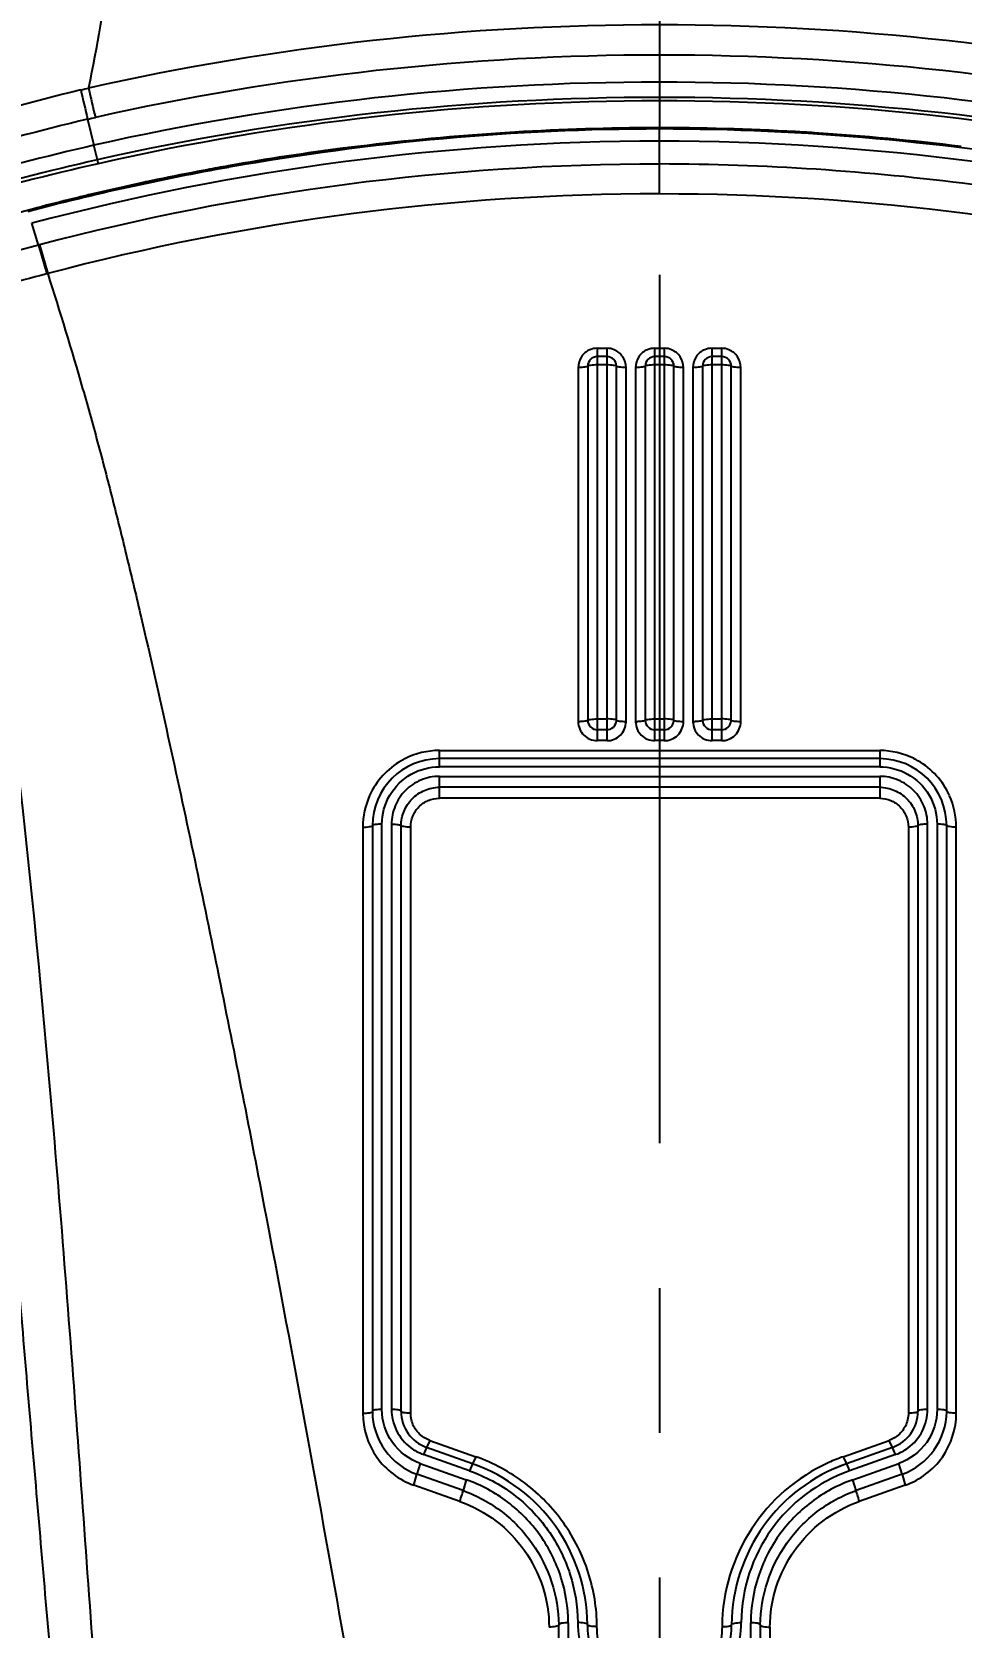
# Model space of a CAD drawing. Header units: inches. Extents: x -176 to 245, y -250 to 344.
# Drawn here: x -80.4 to -70.7, y -54.76 to -38.1 of the extents above; entities that cross this region are included whole.
import ezdxf

# ---------------------------------------------------------------- set-up
doc = ezdxf.new("R2010")
doc.units = ezdxf.units.IN
doc.header["$LTSCALE"] = 2.42
doc.header["$MEASUREMENT"] = 0
doc.header["$PDMODE"] = 3
doc.header["$PDSIZE"] = 0.3125
doc.linetypes.add('CENTER2', pattern=[1.125, 0.75, -0.125, 0.125, -0.125])
doc.layers.get('0').update_dxf_attribs({"linetype": 'CONTINUOUS'})
doc.layers.get('Defpoints').update_dxf_attribs({"linetype": 'CONTINUOUS'})
doc.layers.add('CENTER', color=1, linetype='CENTER2')
doc.layers.add('DIM', color=3, linetype='CONTINUOUS', lineweight=18)
doc.styles.get("Standard").update_dxf_attribs({"font": 'arial.ttf', "width": 0.8})
doc.dimstyles.new('ISO-25', dxfattribs={"dimtxt": 5, "dimasz": 2.5, "dimexe": 1.25, "dimexo": 0.625, "dimgap": 2, "dimtad": 1, "dimtih": 1, "dimtoh": 1, "dimdec": 1, "dimdsep": 46, "dimtxsty": 'Standard', "dimcen": 0, "dimclrd": 3, "dimclre": 3, "dimclrt": 4, "dimadec": 0, "dimazin": 0, "dimtfac": 1, "dimtdec": 1, "dimtmove": 0, "dimatfit": 3, "dimfxl": 1, "dimarcsym": 0})

# ---------------------------------------------------------------- blocks, each defined once
blk = doc.blocks.new('*D2')
at = {"layer": 'Defpoints', "color": 0, "transparency": 16777216}
for p in [(-33.347, 99.104), (-73.847, -177.433), (13.761, -177.433)]:
    blk.add_point(p, dxfattribs=at)
at = {"layer": 'DIM', "color": 3, "lineweight": -2, "transparency": 16777216}
for p, q in [((-32.722, 99.104), (15.011, 99.104)), ((13.761, 94.104), (13.761, -34.611)), ((13.761, -172.433), (13.761, -43.717)), ((-73.222, -177.433), (15.011, -177.433))]:
    blk.add_line(p, q, dxfattribs=at)
at = {"layer": 'DIM', "color": 3, "transparency": 16777216}
for points in [[(12.928, 94.104), (14.595, 94.104), (13.761, 99.104)], [(12.928, -172.433), (14.595, -172.433), (13.761, -177.433)]]:
    blk.add_solid(points, dxfattribs=at)
at = {"layer": 'DIM', "color": 4, "transparency": 16777216, "insert": (13.761, -39.164), "char_height": 5, "attachment_point": 5}
blk.add_mtext('276.5', dxfattribs=at)

msp = doc.modelspace()

# ---------------------------------------------------------------- linework, layer by layer
at = {"color": 7, "linetype": 'Continuous'}
for p, q in [((-79.822, -39.008), (-79.757, -39.281)), ((-73.846, -39.099), (-73.882, -39.099)), ((-73.846, -39.099), (-73.882, -39.099)), ((-73.846, -39.099), (-73.846, -39.098)), ((-73.846, -39.79), (-73.846, -39.099)), ((-73.81, -39.099), (-73.846, -39.099)), ((-73.81, -39.099), (-73.846, -39.099)), ((-79.72, -39.434), (-79.758, -39.281)), ((-79.721, -39.434), (-79.712, -39.475)), ((-78.353, -39.497), (-78.347, -39.509)), ((-78.594, -39.54), (-78.593, -39.541)), ((-78.576, -39.538), (-78.593, -39.541)), ((-80.374, -39.941), (-80.862, -40.071)), ((-80.334, -40.325), (-80.404, -40.096)), ((-80.334, -40.325), (-81.305, -40.582)), ((-80.324, -40.323), (-80.334, -40.325)), ((-80.334, -40.325), (-80.249, -40.625)), ((-80.324, -40.323), (-80.239, -40.622)), ((-80.249, -40.625), (-80.239, -40.622)), ((-74.496, -45.502), (-74.496, -41.402)), ((-74.496, -41.402), (-74.396, -41.402)), ((-74.396, -41.49), (-74.496, -41.49)), ((-74.396, -41.402), (-74.396, -45.502)), ((-73.896, -45.502), (-73.896, -41.402)), ((-73.896, -41.402), (-73.796, -41.402)), ((-73.796, -41.49), (-73.896, -41.49)), ((-73.796, -41.402), (-73.796, -45.502)), ((-73.297, -45.502), (-73.297, -41.402)), ((-73.297, -41.402), (-73.197, -41.402)), ((-73.197, -41.49), (-73.297, -41.49)), ((-73.197, -41.402), (-73.197, -45.502)), ((-74.696, -41.603), (-74.696, -45.304)), ((-74.596, -41.59), (-74.596, -45.29)), ((-74.396, -41.577), (-74.496, -41.577)), ((-74.296, -45.29), (-74.296, -41.59)), ((-74.196, -45.304), (-74.196, -41.603)), ((-74.096, -41.603), (-74.096, -45.304)), ((-73.996, -41.59), (-73.996, -45.29)), ((-73.796, -41.577), (-73.896, -41.577)), ((-73.696, -45.29), (-73.696, -41.59)), ((-73.596, -45.304), (-73.596, -41.603)), ((-73.497, -41.603), (-73.497, -45.304)), ((-73.397, -41.59), (-73.397, -45.29)), ((-73.197, -41.577), (-73.297, -41.577)), ((-73.097, -45.29), (-73.097, -41.59)), ((-72.997, -45.304), (-72.997, -41.603)), ((-74.496, -45.275), (-74.396, -45.275)), ((-74.296, -45.294), (-74.296, -45.29)), ((-73.896, -45.275), (-73.796, -45.275)), ((-73.696, -45.294), (-73.696, -45.29)), ((-73.297, -45.275), (-73.197, -45.275)), ((-73.097, -45.294), (-73.097, -45.29)), ((-74.396, -45.389), (-74.496, -45.389)), ((-73.796, -45.389), (-73.896, -45.389)), ((-73.197, -45.389), (-73.297, -45.389)), ((-76.146, -45.775), (-76.146, -45.605)), ((-76.146, -45.605), (-71.546, -45.605)), ((-74.396, -45.502), (-74.496, -45.502)), ((-73.796, -45.502), (-73.896, -45.502)), ((-73.197, -45.502), (-73.297, -45.502)), ((-71.546, -45.605), (-71.546, -45.775)), ((-71.546, -45.69), (-76.146, -45.69)), ((-71.546, -45.775), (-76.146, -45.775)), ((-76.146, -46.103), (-76.146, -45.875)), ((-76.146, -45.875), (-71.546, -45.875)), ((-71.546, -45.989), (-76.146, -45.989)), ((-71.546, -45.875), (-71.546, -46.103)), ((-71.546, -46.103), (-76.146, -46.103)), ((-76.946, -46.405), (-76.946, -52.529)), ((-76.846, -46.39), (-76.846, -52.509)), ((-76.746, -52.489), (-76.746, -46.374)), ((-76.646, -46.374), (-76.646, -52.489)), ((-76.546, -52.509), (-76.546, -46.39)), ((-76.446, -52.529), (-76.446, -46.405)), ((-71.246, -46.405), (-71.246, -52.529)), ((-71.146, -46.39), (-71.146, -52.509)), ((-71.046, -52.489), (-71.046, -46.374)), ((-70.946, -46.374), (-70.946, -52.489)), ((-70.846, -52.509), (-70.846, -46.39)), ((-70.746, -52.529), (-70.746, -46.405)), ((-76.846, -52.509), (-76.846, -52.516)), ((-70.846, -52.516), (-70.846, -52.509)), ((-76.246, -52.812), (-76.28, -52.886)), ((-76.246, -52.812), (-75.765, -52.983)), ((-71.927, -52.983), (-71.446, -52.812)), ((-71.413, -52.886), (-71.446, -52.812)), ((-76.28, -52.886), (-76.313, -52.96)), ((-75.832, -53.13), (-76.313, -52.959)), ((-75.799, -53.056), (-76.28, -52.886)), ((-75.765, -52.983), (-75.799, -53.056)), ((-71.927, -52.983), (-71.894, -53.056)), ((-71.413, -52.886), (-71.894, -53.056)), ((-71.379, -52.959), (-71.86, -53.13)), ((-71.379, -52.96), (-71.413, -52.886)), ((-76.347, -53.054), (-76.381, -53.166)), ((-76.347, -53.054), (-75.865, -53.224)), ((-75.799, -53.056), (-75.832, -53.13)), ((-71.894, -53.056), (-72.043, -53.117)), ((-71.894, -53.056), (-71.86, -53.13)), ((-71.827, -53.224), (-71.346, -53.054)), ((-71.312, -53.166), (-71.346, -53.054)), ((-76.415, -53.279), (-76.381, -53.166)), ((-75.934, -53.45), (-76.415, -53.279)), ((-75.899, -53.337), (-76.381, -53.166)), ((-75.865, -53.224), (-75.899, -53.337)), ((-71.793, -53.337), (-71.827, -53.224)), ((-71.312, -53.166), (-71.793, -53.337)), ((-71.278, -53.279), (-71.759, -53.45)), ((-71.312, -53.166), (-71.278, -53.279)), ((-74.849, -60.549), (-74.9, -54.74)), ((-74.8, -54.717), (-74.749, -60.519)), ((-72.944, -60.519), (-72.893, -54.717)), ((-72.793, -54.74), (-72.844, -60.549)), ((-72.693, -54.763), (-72.744, -60.58))]:
    msp.add_line(p, q, dxfattribs=at)
msp.add_lwpolyline([(-78.594, -39.54), (-79.227, -39.668), (-79.861, -39.812), (-80.375, -39.941)], dxfattribs=at)
for centre, radius, start, end in [((-73.847, -65.285), 27.262, 77.3656, 102.6369), ((-73.847, -65.317), 26.978, 77.3828, 102.6196), ((-73.486, -64.671), 26.747, 103.8606, 107.1255), ((-88.467, -2.161), 37.534, 283.2042, 283.3344), ((-6.77, -21.562), 75.106, 193.19198, 193.43154), ((-39.714, -29.682), 41.095, 192.6525, 193.0917), ((-73.847, -65.566), 26.785, 77.3345, 102.6664), ((-73.847, -65.321), 26.504, 77.218, 102.7844), ((-87.972, -2.24), 37.661, 282.4983, 282.6244), ((-73.341, -66.188), 27.941, 103.4106, 106.5231), ((-73.805, -65.053), 25.942, 90.0907, 100.0817), ((-73.822, -65.213), 26.113, 93.6046, 96.9843), ((-73.798, -65.54), 26.441, 93.385, 93.6114), ((-73.787, -65.754), 26.656, 90.2048, 93.3819), ((-73.888, -65.053), 25.942, 79.9172, 89.9072), ((-73.906, -65.738), 26.64, 86.6154, 89.7939), ((-73.895, -65.537), 26.439, 86.3854, 86.6126), ((-73.872, -65.213), 26.113, 83.013, 86.3921), ((-73.122, -67.9), 29.378, 103.0544, 106.068), ((-73.821, -64.947), 25.708, 90.0558, 104.8354), ((-73.916, -64.46), 25.355, 97.2867, 100.0783), ((-73.866, -64.823), 25.721, 96.9918, 97.2926), ((-73.873, -64.951), 25.712, 75.1643, 89.9416), ((-73.106, -68.556), 29.864, 102.7968, 105.7994), ((-73.261, -67.877), 29.126, 102.7966, 105.8707), ((-73.834, -64.844), 25.366, 90.0289, 104.8244), ((-73.979, -64.086), 24.975, 100.0844, 100.6065), ((-73.785, -65.19), 26.08, 100.0728, 104.8), ((-73.852, -64.765), 25.666, 101.9292, 102.2624), ((-73.846, -64.794), 25.696, 100.8351, 101.9291), ((-73.846, -64.796), 25.697, 100.645, 100.8352), ((-73.767, -65.11), 26.022, 103.7115, 104.5292), ((-73.834, -64.834), 25.045, 90.0277, 104.8172), ((-73.847, -64.783), 25.685, 103.3965, 103.7105), ((-73.862, -64.722), 25.622, 102.2621, 103.396), ((-73.849, -64.752), 24.962, 75.158, 89.9945), ((-73.702, -65.361), 26.28, 104.5281, 104.7065), ((-74.496, -41.59), 0.1, 90, 180), ((-74.396, -41.59), 0.1, 0, 90), ((-73.896, -41.59), 0.1, 90, 180), ((-73.796, -41.59), 0.1, 0, 90), ((-73.297, -41.59), 0.1, 90, 180), ((-73.197, -41.59), 0.1, 0, 90), ((-76.146, -46.405), 0.8, 119.8982, 155.6931), ((-76.146, -46.39), 0.7, 90, 180), ((-76.147, -46.402), 0.797, 116.9164, 119.8974), ((-71.546, -46.39), 0.7, 0, 90), ((-71.545, -46.401), 0.796, 60.0396, 63.3492), ((-71.547, -46.405), 0.801, 24.2129, 60.0239), ((-76.146, -52.509), 0.4, 180, 250.5), ((-71.546, -52.509), 0.4, 289.5, 0), ((-76.153, -52.505), 0.482, 249.9855, 250.616), ((-71.3, -54.756), 1.881, 109.4796, 114.4322), ((-71.538, -52.507), 0.48, 289.3451, 289.9818), ((-76.4, -54.753), 1.8, 0.5, 70.5), ((-71.291, -54.775), 1.902, 114.4468, 179.5122), ((-71.293, -54.753), 1.8, 109.5, 179.5), ((-71.295, -54.731), 1.698, 109.463, 179.4789)]:
    msp.add_arc(centre, radius, start, end, dxfattribs=at)
for points, knots in [([(-78.773, -28.193), (-78.814, -29.071), (-78.887, -30.387), (-79.007, -32.141), (-79.114, -33.455), (-79.241, -34.768), (-79.389, -36.079), (-79.571, -37.386), (-79.727, -38.252), (-79.811, -38.683)], [0, 0, 0, 0, 0.249917, 0.374893, 0.499883, 0.624887, 0.74991, 0.874944, 1, 1, 1, 1]), ([(-67.937, -39.281), (-69.871, -38.844), (-73.848, -38.399), (-77.824, -38.844), (-79.758, -39.281)], [0, 0, 0, 0, 0.5, 1, 1, 1, 1]), ([(-67.369, -40.322), (-68.424, -40.043), (-70.571, -39.622), (-72.755, -39.48), (-73.846, -39.477)], [0, 0, 0, 0, 0.49987, 1, 1, 1, 1]), ([(-80.249, -40.625), (-80.409, -40.667), (-80.728, -40.754), (-81.048, -40.842), (-81.21, -40.878)], [0, 0, 0, 0, 0.498908, 1, 1, 1, 1]), ([(-80.239, -40.622), (-80.111, -41.021), (-79.929, -41.62), (-79.706, -42.419), (-79.552, -43.013), (-79.405, -43.611), (-79.211, -44.424), (-78.983, -45.446), (-78.717, -46.672), (-78.379, -48.304), (-77.819, -51.149), (-77.08, -55.207), (-76.527, -58.448), (-76.258, -60.066)], [0, 0, 0, 0, 0.063263, 0.094505, 0.125257, 0.156017, 0.187433, 0.251597, 0.314211, 0.37689, 0.503393, 0.752179, 1, 1, 1, 1]), ([(-71.435, -60.066), (-71.166, -58.448), (-70.613, -55.207), (-69.875, -51.148), (-69.316, -48.304), (-68.978, -46.672), (-68.712, -45.446), (-68.484, -44.424), (-68.289, -43.61), (-68.142, -43.013), (-67.988, -42.419), (-67.764, -41.62), (-67.583, -41.021), (-67.454, -40.623)], [0, 0, 0, 0, 0.247878, 0.496625, 0.623109, 0.685785, 0.748395, 0.812558, 0.843973, 0.874731, 0.90548, 0.936724, 1, 1, 1, 1]), ([(-79.726, -60.573), (-79.87, -58.95), (-80.082, -56.521), (-80.362, -53.282), (-80.568, -50.85), (-80.774, -48.4), (-81.044, -45.086), (-81.24, -42.586), (-81.369, -40.911)], [0, 0, 0, 0, 0.247741, 0.370684, 0.494392, 0.61874, 0.744526, 1, 1, 1, 1]), ([(-79.321, -60.555), (-79.472, -58.937), (-79.689, -56.09), (-79.976, -52.002), (-80.374, -47.054), (-80.81, -43.339), (-81.241, -40.885)], [0, 0, 0, 0, 0.246668, 0.433109, 0.6219, 1, 1, 1, 1]), ([(-74.573, -41.418), (-74.608, -41.432), (-74.673, -41.485), (-74.696, -41.564), (-74.696, -41.603)], [0, 0, 0, 0, 0.500828, 1, 1, 1, 1]), ([(-74.196, -41.603), (-74.196, -41.564), (-74.22, -41.485), (-74.284, -41.433), (-74.32, -41.418)], [0, 0, 0, 0, 0.499161, 1, 1, 1, 1]), ([(-73.973, -41.418), (-74.008, -41.432), (-74.073, -41.485), (-74.096, -41.564), (-74.096, -41.603)], [0, 0, 0, 0, 0.500828, 1, 1, 1, 1]), ([(-73.596, -41.603), (-73.596, -41.564), (-73.62, -41.485), (-73.684, -41.433), (-73.72, -41.418)], [0, 0, 0, 0, 0.499161, 1, 1, 1, 1]), ([(-73.374, -41.418), (-73.41, -41.432), (-73.474, -41.485), (-73.498, -41.564), (-73.497, -41.603)], [0, 0, 0, 0, 0.500828, 1, 1, 1, 1]), ([(-72.997, -41.603), (-72.997, -41.564), (-73.021, -41.485), (-73.085, -41.433), (-73.121, -41.418)], [0, 0, 0, 0, 0.499161, 1, 1, 1, 1]), ([(-74.596, -41.59), (-74.596, -41.593), (-74.61, -41.596), (-74.628, -41.6), (-74.661, -41.602), (-74.684, -41.603), (-74.696, -41.603)], [0, 0, 0, 0, 0.082958, 0.305415, 0.638985, 1, 1, 1, 1]), ([(-74.496, -41.577), (-74.509, -41.577), (-74.532, -41.577), (-74.564, -41.58), (-74.583, -41.583), (-74.596, -41.587), (-74.596, -41.59)], [0, 0, 0, 0, 0.361015, 0.694585, 0.917042, 1, 1, 1, 1]), ([(-74.296, -41.59), (-74.296, -41.587), (-74.31, -41.583), (-74.328, -41.58), (-74.361, -41.577), (-74.384, -41.577), (-74.396, -41.577)], [0, 0, 0, 0, 0.082958, 0.305415, 0.638985, 1, 1, 1, 1]), ([(-74.196, -41.603), (-74.209, -41.603), (-74.232, -41.602), (-74.264, -41.6), (-74.283, -41.596), (-74.296, -41.593), (-74.296, -41.59)], [0, 0, 0, 0, 0.361015, 0.694585, 0.917042, 1, 1, 1, 1]), ([(-73.996, -41.59), (-73.996, -41.593), (-74.01, -41.596), (-74.028, -41.6), (-74.061, -41.602), (-74.084, -41.603), (-74.096, -41.603)], [0, 0, 0, 0, 0.082958, 0.305415, 0.638985, 1, 1, 1, 1]), ([(-73.896, -41.577), (-73.909, -41.577), (-73.932, -41.577), (-73.964, -41.58), (-73.983, -41.583), (-73.996, -41.587), (-73.996, -41.59)], [0, 0, 0, 0, 0.361015, 0.694585, 0.917042, 1, 1, 1, 1]), ([(-73.696, -41.59), (-73.696, -41.587), (-73.71, -41.583), (-73.728, -41.58), (-73.761, -41.577), (-73.784, -41.577), (-73.796, -41.577)], [0, 0, 0, 0, 0.082958, 0.305415, 0.638985, 1, 1, 1, 1]), ([(-73.596, -41.603), (-73.609, -41.603), (-73.632, -41.602), (-73.664, -41.6), (-73.683, -41.596), (-73.696, -41.593), (-73.696, -41.59)], [0, 0, 0, 0, 0.361015, 0.694585, 0.917042, 1, 1, 1, 1]), ([(-73.397, -41.59), (-73.397, -41.593), (-73.411, -41.596), (-73.429, -41.6), (-73.462, -41.602), (-73.485, -41.603), (-73.497, -41.603)], [0, 0, 0, 0, 0.082958, 0.305415, 0.638985, 1, 1, 1, 1]), ([(-73.297, -41.577), (-73.31, -41.577), (-73.333, -41.577), (-73.366, -41.58), (-73.384, -41.583), (-73.397, -41.587), (-73.397, -41.59)], [0, 0, 0, 0, 0.361015, 0.694585, 0.917042, 1, 1, 1, 1]), ([(-73.097, -41.59), (-73.097, -41.587), (-73.111, -41.583), (-73.129, -41.58), (-73.162, -41.577), (-73.185, -41.577), (-73.197, -41.577)], [0, 0, 0, 0, 0.082958, 0.305415, 0.638985, 1, 1, 1, 1]), ([(-72.997, -41.603), (-73.01, -41.603), (-73.033, -41.602), (-73.066, -41.6), (-73.084, -41.596), (-73.097, -41.593), (-73.097, -41.59)], [0, 0, 0, 0, 0.361015, 0.694585, 0.917042, 1, 1, 1, 1]), ([(-74.596, -45.289), (-74.596, -45.29), (-74.599, -45.293), (-74.609, -45.296), (-74.63, -45.3), (-74.66, -45.303), (-74.684, -45.304), (-74.696, -45.304)], [0, 0, 0, 0, 0.032292, 0.095304, 0.313787, 0.628821, 1, 1, 1, 1]), ([(-74.696, -45.304), (-74.696, -45.33), (-74.685, -45.382), (-74.64, -45.447), (-74.575, -45.492), (-74.523, -45.502), (-74.496, -45.502)], [0, 0, 0, 0, 0.254296, 0.498655, 0.743632, 1, 1, 1, 1]), ([(-74.596, -45.29), (-74.596, -45.287), (-74.583, -45.282), (-74.564, -45.279), (-74.532, -45.276), (-74.509, -45.275), (-74.496, -45.275)], [0, 0, 0, 0, 0.086478, 0.308958, 0.641003, 1, 1, 1, 1]), ([(-74.596, -45.289), (-74.596, -45.314), (-74.573, -45.365), (-74.522, -45.389), (-74.496, -45.389)], [0, 0, 0, 0, 0.498455, 1, 1, 1, 1]), ([(-74.296, -45.29), (-74.296, -45.287), (-74.309, -45.282), (-74.328, -45.279), (-74.361, -45.276), (-74.384, -45.275), (-74.396, -45.275)], [0, 0, 0, 0, 0.086481, 0.308962, 0.641006, 1, 1, 1, 1]), ([(-74.396, -45.389), (-74.372, -45.389), (-74.321, -45.368), (-74.298, -45.319), (-74.296, -45.294)], [0, 0, 0, 0, 0.502989, 1, 1, 1, 1]), ([(-74.396, -45.502), (-74.345, -45.503), (-74.24, -45.461), (-74.196, -45.355), (-74.196, -45.304)], [0, 0, 0, 0, 0.501985, 1, 1, 1, 1]), ([(-74.196, -45.304), (-74.209, -45.304), (-74.232, -45.304), (-74.264, -45.301), (-74.283, -45.298), (-74.296, -45.293), (-74.296, -45.29)], [0, 0, 0, 0, 0.358996, 0.691035, 0.913515, 1, 1, 1, 1]), ([(-73.996, -45.289), (-73.996, -45.29), (-73.999, -45.293), (-74.009, -45.296), (-74.03, -45.3), (-74.06, -45.303), (-74.084, -45.304), (-74.096, -45.304)], [0, 0, 0, 0, 0.032292, 0.095304, 0.313787, 0.628821, 1, 1, 1, 1]), ([(-74.096, -45.304), (-74.096, -45.33), (-74.085, -45.382), (-74.04, -45.447), (-73.975, -45.492), (-73.923, -45.502), (-73.896, -45.502)], [0, 0, 0, 0, 0.254296, 0.498655, 0.743632, 1, 1, 1, 1]), ([(-73.996, -45.29), (-73.996, -45.287), (-73.983, -45.282), (-73.964, -45.279), (-73.932, -45.276), (-73.909, -45.275), (-73.896, -45.275)], [0, 0, 0, 0, 0.086478, 0.308958, 0.641003, 1, 1, 1, 1]), ([(-73.996, -45.289), (-73.996, -45.314), (-73.973, -45.365), (-73.922, -45.389), (-73.896, -45.389)], [0, 0, 0, 0, 0.498455, 1, 1, 1, 1]), ([(-73.696, -45.29), (-73.696, -45.287), (-73.709, -45.282), (-73.728, -45.279), (-73.761, -45.276), (-73.784, -45.275), (-73.796, -45.275)], [0, 0, 0, 0, 0.086481, 0.308962, 0.641006, 1, 1, 1, 1]), ([(-73.796, -45.389), (-73.772, -45.389), (-73.721, -45.368), (-73.698, -45.319), (-73.696, -45.294)], [0, 0, 0, 0, 0.502989, 1, 1, 1, 1]), ([(-73.796, -45.502), (-73.745, -45.503), (-73.64, -45.461), (-73.596, -45.355), (-73.596, -45.304)], [0, 0, 0, 0, 0.501985, 1, 1, 1, 1]), ([(-73.596, -45.304), (-73.609, -45.304), (-73.632, -45.304), (-73.664, -45.301), (-73.683, -45.298), (-73.696, -45.293), (-73.696, -45.29)], [0, 0, 0, 0, 0.358996, 0.691035, 0.913515, 1, 1, 1, 1]), ([(-73.397, -45.289), (-73.397, -45.29), (-73.4, -45.293), (-73.41, -45.296), (-73.431, -45.3), (-73.461, -45.303), (-73.485, -45.304), (-73.497, -45.304)], [0, 0, 0, 0, 0.032292, 0.095304, 0.313787, 0.628821, 1, 1, 1, 1]), ([(-73.497, -45.304), (-73.497, -45.33), (-73.486, -45.382), (-73.441, -45.447), (-73.376, -45.492), (-73.324, -45.502), (-73.297, -45.502)], [0, 0, 0, 0, 0.254296, 0.498655, 0.743632, 1, 1, 1, 1]), ([(-73.397, -45.29), (-73.397, -45.287), (-73.384, -45.282), (-73.365, -45.279), (-73.333, -45.276), (-73.31, -45.275), (-73.297, -45.275)], [0, 0, 0, 0, 0.086478, 0.308958, 0.641003, 1, 1, 1, 1]), ([(-73.397, -45.289), (-73.397, -45.314), (-73.374, -45.365), (-73.323, -45.389), (-73.297, -45.389)], [0, 0, 0, 0, 0.498455, 1, 1, 1, 1]), ([(-73.097, -45.29), (-73.097, -45.287), (-73.11, -45.282), (-73.129, -45.279), (-73.162, -45.276), (-73.185, -45.275), (-73.197, -45.275)], [0, 0, 0, 0, 0.086481, 0.308962, 0.641006, 1, 1, 1, 1]), ([(-73.197, -45.389), (-73.173, -45.389), (-73.122, -45.368), (-73.099, -45.319), (-73.097, -45.294)], [0, 0, 0, 0, 0.502989, 1, 1, 1, 1]), ([(-73.197, -45.502), (-73.146, -45.503), (-73.041, -45.461), (-72.997, -45.355), (-72.997, -45.304)], [0, 0, 0, 0, 0.501985, 1, 1, 1, 1]), ([(-72.997, -45.304), (-73.01, -45.304), (-73.033, -45.304), (-73.065, -45.301), (-73.084, -45.298), (-73.097, -45.293), (-73.097, -45.29)], [0, 0, 0, 0, 0.358996, 0.691035, 0.913515, 1, 1, 1, 1]), ([(-76.746, -46.374), (-76.746, -46.27), (-76.69, -46.058), (-76.533, -45.904), (-76.442, -45.852)], [0, 0, 0, 0, 0.498756, 1, 1, 1, 1]), ([(-76.146, -45.875), (-76.212, -45.875), (-76.344, -45.901), (-76.51, -46.013), (-76.62, -46.179), (-76.646, -46.31), (-76.646, -46.374)], [0, 0, 0, 0, 0.251377, 0.501903, 0.751311, 1, 1, 1, 1]), ([(-76.546, -46.39), (-76.546, -46.338), (-76.525, -46.234), (-76.437, -46.102), (-76.306, -46.011), (-76.2, -45.989), (-76.146, -45.989)], [0, 0, 0, 0, 0.24958, 0.495756, 0.743306, 1, 1, 1, 1]), ([(-71.046, -46.374), (-71.046, -46.31), (-71.072, -46.179), (-71.183, -46.013), (-71.349, -45.901), (-71.481, -45.875), (-71.546, -45.875)], [0, 0, 0, 0, 0.248695, 0.4981, 0.748629, 1, 1, 1, 1]), ([(-71.546, -45.989), (-71.493, -45.989), (-71.387, -46.011), (-71.256, -46.102), (-71.168, -46.233), (-71.146, -46.338), (-71.146, -46.39)], [0, 0, 0, 0, 0.255929, 0.50336, 0.749724, 1, 1, 1, 1]), ([(-71.254, -45.851), (-71.162, -45.902), (-71.003, -46.056), (-70.946, -46.27), (-70.946, -46.374)], [0, 0, 0, 0, 0.501261, 1, 1, 1, 1]), ([(-76.446, -46.405), (-76.446, -46.366), (-76.431, -46.287), (-76.365, -46.187), (-76.265, -46.119), (-76.186, -46.103), (-76.146, -46.103)], [0, 0, 0, 0, 0.248739, 0.498138, 0.748643, 1, 1, 1, 1]), ([(-71.546, -46.103), (-71.507, -46.103), (-71.427, -46.119), (-71.328, -46.187), (-71.262, -46.287), (-71.246, -46.366), (-71.246, -46.405)], [0, 0, 0, 0, 0.251368, 0.501869, 0.75127, 1, 1, 1, 1]), ([(-76.946, -46.405), (-76.934, -46.405), (-76.911, -46.405), (-76.878, -46.401), (-76.859, -46.398), (-76.846, -46.393), (-76.846, -46.39)], [0, 0, 0, 0, 0.358227, 0.689694, 0.912195, 1, 1, 1, 1]), ([(-76.746, -46.374), (-76.759, -46.374), (-76.782, -46.375), (-76.814, -46.378), (-76.833, -46.381), (-76.846, -46.387), (-76.846, -46.39)], [0, 0, 0, 0, 0.358212, 0.689671, 0.912179, 1, 1, 1, 1]), ([(-76.646, -46.374), (-76.634, -46.374), (-76.611, -46.375), (-76.578, -46.378), (-76.559, -46.381), (-76.546, -46.387), (-76.546, -46.39)], [0, 0, 0, 0, 0.358227, 0.689694, 0.912195, 1, 1, 1, 1]), ([(-76.446, -46.405), (-76.459, -46.405), (-76.482, -46.405), (-76.514, -46.401), (-76.533, -46.398), (-76.546, -46.393), (-76.546, -46.39)], [0, 0, 0, 0, 0.358243, 0.689718, 0.912211, 1, 1, 1, 1]), ([(-71.146, -46.39), (-71.146, -46.393), (-71.159, -46.398), (-71.178, -46.401), (-71.211, -46.405), (-71.234, -46.405), (-71.246, -46.405)], [0, 0, 0, 0, 0.087789, 0.310282, 0.641757, 1, 1, 1, 1]), ([(-71.046, -46.374), (-71.059, -46.374), (-71.082, -46.375), (-71.114, -46.378), (-71.133, -46.381), (-71.146, -46.387), (-71.146, -46.39)], [0, 0, 0, 0, 0.358212, 0.689671, 0.912179, 1, 1, 1, 1]), ([(-70.846, -46.39), (-70.846, -46.387), (-70.859, -46.381), (-70.878, -46.378), (-70.911, -46.375), (-70.934, -46.374), (-70.946, -46.374)], [0, 0, 0, 0, 0.087821, 0.310329, 0.641788, 1, 1, 1, 1]), ([(-70.746, -46.405), (-70.759, -46.405), (-70.782, -46.405), (-70.814, -46.401), (-70.833, -46.398), (-70.846, -46.393), (-70.846, -46.39)], [0, 0, 0, 0, 0.358243, 0.689718, 0.912211, 1, 1, 1, 1]), ([(-90.392, -59.155), (-90.002, -60.354), (-89.238, -62.747), (-87.946, -66.273), (-86.533, -69.074), (-85.009, -71.057), (-83.168, -72.784), (-80.317, -74.326), (-77.146, -74.942), (-74.571, -75.094), (-71.986, -75.073), (-68.775, -74.712), (-65.16, -73.31), (-62.259, -70.789), (-60.311, -67.554), (-58.91, -64.075), (-57.727, -60.493), (-56.186, -55.658), (-54.847, -52.057), (-53.667, -49.791)], [0, 0, 0, 0, 0.062311, 0.124161, 0.185611, 0.216375, 0.247315, 0.309858, 0.373427, 0.405386, 0.437377, 0.50115, 0.56412, 0.625917, 0.687314, 0.748992, 0.811137, 0.873719, 1, 1, 1, 1]), ([(-76.746, -52.489), (-76.759, -52.489), (-76.782, -52.489), (-76.814, -52.494), (-76.835, -52.498), (-76.846, -52.505), (-76.846, -52.509)], [0, 0, 0, 0, 0.352253, 0.679286, 0.902105, 1, 1, 1, 1]), ([(-76.347, -53.054), (-76.461, -53.013), (-76.669, -52.857), (-76.747, -52.609), (-76.746, -52.489)], [0, 0, 0, 0, 0.502588, 1, 1, 1, 1]), ([(-76.646, -52.489), (-76.647, -52.565), (-76.61, -52.72), (-76.507, -52.843), (-76.446, -52.889)], [0, 0, 0, 0, 0.498356, 1, 1, 1, 1]), ([(-76.546, -52.509), (-76.546, -52.505), (-76.558, -52.498), (-76.579, -52.494), (-76.61, -52.489), (-76.634, -52.489), (-76.646, -52.489)], [0, 0, 0, 0, 0.097895, 0.320714, 0.647747, 1, 1, 1, 1]), ([(-70.946, -52.489), (-70.946, -52.609), (-71.023, -52.857), (-71.231, -53.013), (-71.346, -53.054)], [0, 0, 0, 0, 0.497405, 1, 1, 1, 1]), ([(-71.249, -52.891), (-71.187, -52.845), (-71.083, -52.722), (-71.046, -52.566), (-71.046, -52.489)], [0, 0, 0, 0, 0.501671, 1, 1, 1, 1]), ([(-71.046, -52.489), (-71.059, -52.489), (-71.082, -52.489), (-71.114, -52.494), (-71.135, -52.498), (-71.146, -52.505), (-71.146, -52.509)], [0, 0, 0, 0, 0.352253, 0.679286, 0.902105, 1, 1, 1, 1]), ([(-70.846, -52.509), (-70.846, -52.505), (-70.858, -52.498), (-70.879, -52.494), (-70.91, -52.489), (-70.934, -52.489), (-70.946, -52.489)], [0, 0, 0, 0, 0.097895, 0.320714, 0.647747, 1, 1, 1, 1]), ([(-76.946, -52.529), (-76.947, -52.689), (-76.844, -53.019), (-76.567, -53.226), (-76.415, -53.279)], [0, 0, 0, 0, 0.49737, 1, 1, 1, 1]), ([(-76.946, -52.529), (-76.934, -52.529), (-76.91, -52.528), (-76.879, -52.524), (-76.858, -52.52), (-76.846, -52.512), (-76.846, -52.509)], [0, 0, 0, 0, 0.352267, 0.679307, 0.902119, 1, 1, 1, 1]), ([(-76.846, -52.516), (-76.845, -52.655), (-76.752, -52.939), (-76.513, -53.12), (-76.381, -53.166)], [0, 0, 0, 0, 0.498737, 1, 1, 1, 1]), ([(-76.446, -52.529), (-76.459, -52.529), (-76.482, -52.528), (-76.514, -52.524), (-76.535, -52.52), (-76.546, -52.512), (-76.546, -52.509)], [0, 0, 0, 0, 0.352253, 0.679286, 0.902105, 1, 1, 1, 1]), ([(-76.327, -52.769), (-76.364, -52.741), (-76.425, -52.668), (-76.446, -52.575), (-76.446, -52.529)], [0, 0, 0, 0, 0.501651, 1, 1, 1, 1]), ([(-71.246, -52.529), (-71.246, -52.575), (-71.268, -52.668), (-71.33, -52.742), (-71.366, -52.769)], [0, 0, 0, 0, 0.498367, 1, 1, 1, 1]), ([(-71.312, -53.166), (-71.18, -53.12), (-70.941, -52.939), (-70.848, -52.655), (-70.846, -52.516)], [0, 0, 0, 0, 0.502394, 1, 1, 1, 1]), ([(-71.278, -53.279), (-71.125, -53.226), (-70.849, -53.019), (-70.746, -52.689), (-70.746, -52.529)], [0, 0, 0, 0, 0.502635, 1, 1, 1, 1]), ([(-71.146, -52.509), (-71.146, -52.512), (-71.158, -52.52), (-71.179, -52.524), (-71.21, -52.528), (-71.234, -52.529), (-71.246, -52.529)], [0, 0, 0, 0, 0.097895, 0.320714, 0.647747, 1, 1, 1, 1]), ([(-70.746, -52.529), (-70.759, -52.529), (-70.782, -52.528), (-70.814, -52.524), (-70.835, -52.52), (-70.846, -52.512), (-70.846, -52.509)], [0, 0, 0, 0, 0.352253, 0.679286, 0.902105, 1, 1, 1, 1]), ([(-74.5, -54.759), (-74.501, -54.568), (-74.563, -54.183), (-74.824, -53.659), (-75.234, -53.236), (-75.582, -53.048), (-75.765, -52.983)], [0, 0, 0, 0, 0.247732, 0.496735, 0.747497, 1, 1, 1, 1]), ([(-75.832, -53.13), (-75.668, -53.188), (-75.357, -53.355), (-74.991, -53.733), (-74.757, -54.201), (-74.701, -54.545), (-74.7, -54.716)], [0, 0, 0, 0, 0.252517, 0.50328, 0.752267, 1, 1, 1, 1]), ([(-74.8, -54.717), (-74.801, -54.556), (-74.853, -54.232), (-75.073, -53.792), (-75.418, -53.436), (-75.711, -53.278), (-75.865, -53.224)], [0, 0, 0, 0, 0.247746, 0.496716, 0.747492, 1, 1, 1, 1]), ([(-71.827, -53.224), (-71.982, -53.279), (-72.274, -53.436), (-72.619, -53.792), (-72.839, -54.232), (-72.892, -54.556), (-72.893, -54.717)], [0, 0, 0, 0, 0.252521, 0.50328, 0.752261, 1, 1, 1, 1]), ([(-75.934, -53.45), (-75.925, -53.426), (-75.913, -53.394), (-75.903, -53.356), (-75.899, -53.342), (-75.899, -53.337)], [0, 0, 0, 0, 0.635812, 0.869841, 1, 1, 1, 1]), ([(-75.934, -53.45), (-75.798, -53.498), (-75.541, -53.637), (-75.239, -53.95), (-75.047, -54.338), (-75, -54.622), (-75, -54.763)], [0, 0, 0, 0, 0.252523, 0.503265, 0.752226, 1, 1, 1, 1]), ([(-75.899, -53.337), (-75.753, -53.389), (-75.479, -53.539), (-75.159, -53.875), (-74.952, -54.285), (-74.901, -54.589), (-74.9, -54.74)], [0, 0, 0, 0, 0.254836, 0.504037, 0.751575, 1, 1, 1, 1]), ([(-72.793, -54.74), (-72.792, -54.589), (-72.741, -54.285), (-72.534, -53.873), (-72.212, -53.537), (-71.938, -53.388), (-71.793, -53.337)], [0, 0, 0, 0, 0.247736, 0.496747, 0.747514, 1, 1, 1, 1]), ([(-72.693, -54.763), (-72.692, -54.622), (-72.646, -54.338), (-72.454, -53.95), (-72.152, -53.637), (-71.895, -53.498), (-71.759, -53.45)], [0, 0, 0, 0, 0.247769, 0.496744, 0.747472, 1, 1, 1, 1]), ([(-71.793, -53.337), (-71.793, -53.342), (-71.789, -53.356), (-71.779, -53.394), (-71.768, -53.426), (-71.759, -53.45)], [0, 0, 0, 0, 0.130159, 0.364188, 1, 1, 1, 1]), ([(-74.9, -54.74), (-74.9, -54.744), (-74.911, -54.752), (-74.943, -54.76), (-74.976, -54.763), (-75, -54.763)], [0, 0, 0, 0, 0.103193, 0.326704, 1, 1, 1, 1]), ([(-74.8, -54.717), (-74.823, -54.717), (-74.856, -54.72), (-74.888, -54.728), (-74.9, -54.736), (-74.9, -54.74)], [0, 0, 0, 0, 0.672965, 0.896628, 1, 1, 1, 1]), ([(-74.7, -54.716), (-74.7, -54.826), (-74.671, -54.994), (-74.571, -55.192), (-74.429, -55.367), (-74.185, -55.521), (-73.846, -55.581), (-73.507, -55.521), (-73.263, -55.367), (-73.122, -55.192), (-73.022, -54.994), (-72.993, -54.826), (-72.993, -54.716)], [0, 0, 0, 0, 0.123491, 0.185659, 0.248175, 0.373557, 0.499998, 0.626439, 0.751824, 0.814343, 0.876515, 1, 1, 1, 1]), ([(-74.6, -54.737), (-74.6, -54.734), (-74.611, -54.726), (-74.643, -54.718), (-74.676, -54.716), (-74.7, -54.716)], [0, 0, 0, 0, 0.102965, 0.326186, 1, 1, 1, 1]), ([(-74.5, -54.759), (-74.523, -54.759), (-74.556, -54.757), (-74.588, -54.749), (-74.6, -54.741), (-74.6, -54.737)], [0, 0, 0, 0, 0.673834, 0.897038, 1, 1, 1, 1]), ([(-73.193, -54.759), (-73.193, -54.843), (-73.22, -55.015), (-73.36, -55.238), (-73.586, -55.377), (-73.846, -55.422), (-74.107, -55.377), (-74.295, -55.26), (-74.404, -55.126), (-74.479, -54.972), (-74.5, -54.843), (-74.5, -54.759)], [0, 0, 0, 0, 0.123581, 0.247599, 0.373073, 0.499615, 0.626167, 0.751646, 0.814193, 0.876413, 1, 1, 1, 1]), ([(-73.193, -54.759), (-73.169, -54.759), (-73.137, -54.757), (-73.104, -54.749), (-73.093, -54.741), (-73.093, -54.737)], [0, 0, 0, 0, 0.67326, 0.896681, 1, 1, 1, 1]), ([(-73.093, -54.737), (-73.093, -54.734), (-73.082, -54.726), (-73.049, -54.718), (-73.017, -54.716), (-72.993, -54.716)], [0, 0, 0, 0, 0.102966, 0.32617, 1, 1, 1, 1]), ([(-72.793, -54.74), (-72.793, -54.736), (-72.804, -54.728), (-72.837, -54.72), (-72.869, -54.717), (-72.893, -54.717)], [0, 0, 0, 0, 0.103372, 0.327035, 1, 1, 1, 1]), ([(-72.793, -54.74), (-72.793, -54.744), (-72.782, -54.752), (-72.749, -54.76), (-72.717, -54.763), (-72.693, -54.763)], [0, 0, 0, 0, 0.103211, 0.326734, 1, 1, 1, 1])]:
    msp.add_open_spline(points, degree=3, knots=knots, dxfattribs=at)
for points in [[(-74.496, -41.402), (-74.522, -41.402), (-74.549, -41.408), (-74.573, -41.418)], [(-74.32, -41.418), (-74.344, -41.408), (-74.37, -41.402), (-74.396, -41.402)], [(-73.896, -41.402), (-73.922, -41.402), (-73.949, -41.408), (-73.973, -41.418)], [(-73.72, -41.418), (-73.744, -41.408), (-73.77, -41.402), (-73.796, -41.402)], [(-73.297, -41.402), (-73.323, -41.402), (-73.35, -41.408), (-73.374, -41.418)], [(-73.121, -41.418), (-73.145, -41.408), (-73.171, -41.402), (-73.197, -41.402)], [(-76.146, -45.605), (-76.27, -45.605), (-76.398, -45.635), (-76.508, -45.691)], [(-71.187, -45.69), (-71.297, -45.635), (-71.423, -45.605), (-71.546, -45.605)], [(-76.442, -45.852), (-76.353, -45.802), (-76.248, -45.775), (-76.146, -45.775)], [(-71.546, -45.775), (-71.446, -45.775), (-71.342, -45.802), (-71.254, -45.851)], [(-76.875, -46.075), (-76.921, -46.178), (-76.946, -46.293), (-76.946, -46.405)], [(-70.746, -46.405), (-70.746, -46.293), (-70.771, -46.179), (-70.817, -46.077)], [(-76.246, -52.812), (-76.275, -52.802), (-76.303, -52.787), (-76.327, -52.769)], [(-71.366, -52.769), (-71.391, -52.788), (-71.418, -52.802), (-71.446, -52.812)], [(-76.446, -52.889), (-76.407, -52.918), (-76.364, -52.941), (-76.318, -52.958)], [(-71.374, -52.958), (-71.33, -52.942), (-71.287, -52.919), (-71.249, -52.891)], [(-74.6, -54.737), (-74.599, -54.824), (-74.587, -54.904), (-74.565, -54.976)], [(-73.127, -54.975), (-73.106, -54.903), (-73.094, -54.824), (-73.093, -54.737)]]:
    msp.add_open_spline(points, degree=3, dxfattribs=at)
at = {"layer": 'CENTER', "ltscale": 5}
msp.add_line((-73.847, 109.104), (-73.847, -186.531), dxfattribs=at)

# ---------------------------------------------------------------- dimensions: what is measured, and where the dimension line sits
at = {"layer": 'DIM'}
dim = msp.add_linear_dim(base=(13.761, -177.433), p1=(-33.347, 99.104), p2=(-73.847, -177.433), angle=90, dimstyle='ISO-25', override={"dimasz": 5, "dimtad": 0}, dxfattribs=at)
dim.commit()
dim.dimension.update_dxf_attribs({"geometry": '*D2', "text_midpoint": (13.761, -39.164)})

doc.saveas('drawing.dxf')
